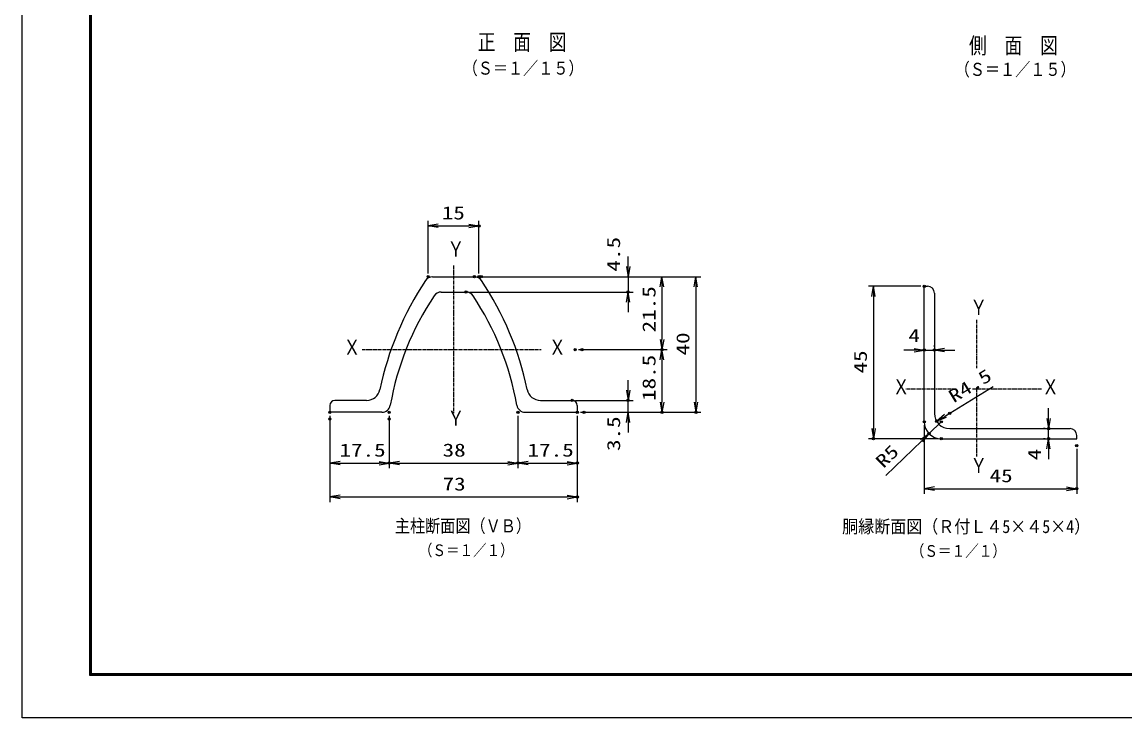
# Model space of a CAD drawing. Units: millimetres, scale not verified. Extents: x -4455 to 4455, y -3150 to 3150.
# Drawn here: x -4455 to 426, y -3150 to -69 of the extents above; entities that cross this region are included whole.
import ezdxf
from ezdxf.enums import TextEntityAlignment as Align

# ---------------------------------------------------------------- set-up
doc = ezdxf.new("R2010")
doc.units = ezdxf.units.MM
doc.header["$LTSCALE"] = 20
doc.header["$PDMODE"] = 32
doc.header["$PDSIZE"] = 10
doc.linetypes.add('USER1', pattern=[1.125, 0.75, -0.125, 0.125, -0.125])
for name, color, linetype, lineweight in [('0-0_1', 7, 'Continuous', 25), ('0-1_2', 7, 'Continuous', 25), ('0-2_0', 7, 'Continuous', 25), ('0-5_EXTCNT-LMEC0', 4, 'Continuous', 25), ('0-6_WAKU', 7, 'Continuous', 25)]:
    doc.layers.add(name, color=color, linetype=linetype, lineweight=lineweight)
doc.layers.add('0-4_DEFPOINTS', color=7, linetype='Continuous')
doc.styles.add('ＭＳ ゴシック', font='')
doc.styles.get('ＭＳ ゴシック').set_extended_font_data('MS Gothic')

# ---------------------------------------------------------------- blocks, each defined once
blk = doc.blocks.new('_Open')
at = {"layer": '0-2_0', "color": 2}
blk.add_line((-20, 3.333), (0, 0), dxfattribs=at)
blk.add_lwpolyline([(-20, -3.333), (0, 0), (-20, 0)], dxfattribs=at)

msp = doc.modelspace()

# ---------------------------------------------------------------- linework, layer by layer
at = {"layer": '0-0_1', "color": 4, "linetype": 'USER1'}
for p, q in [((-2545.2, -1147.24), (-2545.2, -1800.92)), ((-231.17, -1387.21), (-231.17, -1600.91)), ((-2949.54, -1519.3), (-2157.13, -1519.3)), ((-321.5, -1694.38), (-545.72, -1694.38)), ((56.64, -1694.38), (-249.06, -1694.38)), ((-231.17, -1687.7), (-231.17, -1992.88))]:
    msp.add_line(p, q, dxfattribs=at)
at = {"layer": '0-0_1'}
for p, q in [((-2637.84, -1196.8), (-2452.56, -1196.8)), ((-2600.18, -1264.3), (-2490.22, -1264.3)), ((-2929.86, -1744.3), (-3070.2, -1744.3)), ((-2160.54, -1744.3), (-2020.2, -1744.3)), ((-3092.7, -1766.8), (-3092.7, -1796.8)), ((-2862.12, -1796.8), (-3092.7, -1796.8)), ((-2228.28, -1796.8), (-1997.7, -1796.8)), ((-1997.7, -1766.8), (-1997.7, -1796.8))]:
    msp.add_line(p, q, dxfattribs=at)
for centre, radius, start, end in [((-1533.65, -1972.3), 1365.61, 146.24273, 168.32642), ((-2637.84, -1234.3), 37.5, 89.99993, 146.24273), ((-2452.72, -1234.3), 37.5, 33.37232, 90), ((-3556.75, -1972.3), 1365.61, 11.67356, 33.75726), ((-2600.18, -1301.8), 37.5, 90, 146.7012), ((-2490.22, -1301.8), 37.5, 33.2988, 90), ((-1577.29, -1983.53), 1266.74, 146.32889, 170.1005), ((-3513.11, -1983.53), 1266.74, 9.8995, 33.67109), ((-2929.86, -1684.3), 60, 269.99979, 348.7681), ((-2160.54, -1684.3), 60, 191.23181, 270), ((-3070.2, -1766.8), 22.5, 90, 180), ((-2020.2, -1766.8), 22.5, 0, 90), ((-2862.12, -1759.3), 37.5, 270, 350.1005), ((-2228.28, -1759.3), 37.5, 189.8995, 270), ((-349.42, -1801.59), 67.5, 180.00046, 270), ((-386.92, -1839.09), 75, 180.00043, 270)]:
    msp.add_arc(centre, radius, start, end, dxfattribs=at)
at = {"layer": '0-1_2'}
for p, q in [((-461.92, -1839.09), (-461.92, -1239.09)), ((-461.92, -1239.09), (-446.92, -1239.09)), ((-416.92, -1269.09), (-416.92, -1801.59)), ((-349.42, -1869.09), (183.08, -1869.09)), ((213.08, -1914.09), (213.08, -1899.09)), ((-386.92, -1914.09), (213.08, -1914.09))]:
    msp.add_line(p, q, dxfattribs=at)
for centre in [(-446.92, -1269.09), (183.08, -1899.09)]:
    msp.add_arc(centre, 30, 0, 90, dxfattribs=at)
at = {"layer": '0-2_0', "color": 1}
for p, q in [((-2657.7, -1181.8), (-2657.7, -949.3)), ((-2432.7, -1181.8), (-2432.7, -949.3)), ((-2437.72, -1196.8), (-1600.2, -1196.8)), ((-2422.72, -1196.8), (-1771.21, -1196.8)), ((-2407.72, -1196.8), (-1750.2, -1196.8)), ((-2407.72, -1196.8), (-1450.2, -1196.8)), ((-2475.04, -1264.3), (-1750.2, -1264.3)), ((-2320.11, -1264.3), (-1771.21, -1264.3)), ((-476.92, -1239.09), (-709.42, -1239.09)), ((-461.92, -1506.6), (-461.92, -1499.1)), ((-416.92, -1506.6), (-416.92, -1499.1)), ((-1992.13, -1519.3), (-1600.2, -1519.3)), ((-1962.13, -1519.3), (-1600.2, -1519.3)), ((-2005.13, -1744.3), (-1750.2, -1744.3)), ((-1982.7, -1796.8), (-1600.2, -1796.8)), ((-1952.7, -1796.8), (-1750.2, -1796.8)), ((-1952.7, -1796.8), (-1450.2, -1796.8)), ((-3092.7, -1811.8), (-3092.7, -2194.3)), ((-3092.7, -1841.8), (-3092.7, -2044.3)), ((-2830.2, -1811.8), (-2830.2, -2044.3)), ((-2830.2, -1841.8), (-2830.2, -2044.3)), ((-2260.2, -1811.8), (-2260.2, -2044.3)), ((-2260.2, -1811.8), (-2260.2, -2044.3)), ((-1997.7, -1811.8), (-1997.7, -2194.3)), ((-1997.7, -1811.8), (-1997.7, -2044.3)), ((-461.92, -1854.09), (-461.92, -2157.52)), ((73.08, -1869.09), (65.58, -1869.09)), ((-401.92, -1914.09), (-709.42, -1914.09)), ((73.08, -1914.09), (65.58, -1914.09)), ((213.08, -1959.09), (213.08, -2157.52))]:
    msp.add_line(p, q, dxfattribs=at)
at = {"layer": '0-2_0', "color": 2}
for p, q in [((-2612.7, -971.8), (-2477.7, -971.8)), ((-1772.7, -1151.8), (-1772.7, -1106.8)), ((-1772.7, -1196.8), (-1772.7, -1264.3)), ((-1622.7, -1241.8), (-1622.7, -1474.3)), ((-1472.7, -1241.8), (-1472.7, -1751.8)), ((-1772.7, -1309.3), (-1772.7, -1354.3)), ((-686.92, -1284.09), (-686.92, -1869.09)), ((-506.92, -1521.6), (-551.92, -1521.6)), ((-461.92, -1521.6), (-416.92, -1521.6)), ((-371.92, -1521.6), (-326.92, -1521.6)), ((-1622.7, -1564.3), (-1622.7, -1751.8)), ((-1772.7, -1699.3), (-1772.7, -1654.3)), ((-156.5, -1683.47), (-368.61, -1813.33)), ((-1772.7, -1796.8), (-1772.7, -1744.3)), ((88.08, -1824.09), (88.08, -1779.09)), ((-1772.7, -1841.8), (-1772.7, -1886.8)), ((-386.92, -1839.09), (-440.7, -1891.36)), ((88.08, -1914.09), (88.08, -1869.09)), ((-631.91, -2077.24), (-472.97, -1922.73)), ((88.08, -1959.09), (88.08, -2004.09)), ((-3047.7, -2021.8), (-2875.2, -2021.8)), ((-2785.2, -2021.8), (-2305.2, -2021.8)), ((-2215.2, -2021.8), (-2042.7, -2021.8)), ((-416.92, -2135.02), (168.08, -2135.02)), ((-3047.7, -2171.8), (-2042.7, -2171.8))]:
    msp.add_line(p, q, dxfattribs=at)
at = {"layer": '0-4_DEFPOINTS'}
for p in [(-2432.7, -971.8), (-2657.7, -1196.8), (-2452.72, -1196.8), (-2432.7, -1196.8), (-2422.72, -1196.8), (-2490.04, -1264.3), (-1772.7, -1264.3), (-461.92, -1239.09), (-2007.13, -1519.3), (-1977.13, -1519.3), (-1622.7, -1519.3), (-461.92, -1521.6), (-416.92, -1521.6), (-2020.13, -1744.3), (-1772.7, -1744.3), (-3092.7, -1796.8), (-2830.2, -1796.8), (-2260.2, -1796.8), (-1997.7, -1796.8), (-1997.7, -1796.8), (-1967.7, -1796.8), (-1622.7, -1796.8), (-1472.7, -1796.8), (-349.42, -1801.59), (-3092.7, -1826.8), (-2830.2, -1826.8), (-461.92, -1839.09), (-406.99, -1836.83), (-386.92, -1839.09), (-440.7, -1891.36), (88.08, -1869.09), (-686.92, -1914.09), (-386.92, -1914.09), (88.08, -1914.09), (213.08, -1944.09), (-2830.2, -2021.8), (-2260.2, -2021.8), (-1997.7, -2021.8), (213.08, -2135.02), (-1997.7, -2171.8)]:
    msp.add_point(p, dxfattribs=at)
at = {"layer": '0-6_WAKU', "color": 3}
msp.add_lwpolyline([(-4455, 3150), (4455, 3150), (4455, -3150), (-4455, -3150)], close=True, dxfattribs=at)
at = {"layer": '0-6_WAKU'}
for points in [[(-4155, 2962.5), (4155, 2962.5), (4155, -2962.5), (-4155, -2962.5)], [(-4153.13, 2960.62), (4153.12, 2960.62), (4153.12, -2960.63), (-4153.13, -2960.63)], [(-4151.25, 2958.75), (4151.25, 2958.75), (4151.25, -2958.75), (-4151.25, -2958.75)], [(-4149.38, 2956.87), (4149.37, 2956.87), (4149.37, -2956.88), (-4149.38, -2956.88)], [(-4147.5, 2955), (4147.5, 2955), (4147.5, -2955), (-4147.5, -2955)]]:
    msp.add_lwpolyline(points, close=True, dxfattribs=at)

# ---------------------------------------------------------------- block references
at = {"layer": '0-2_0', "xscale": 2.25, "yscale": 2.25}
for p, rotation in [((-2657.7, -971.8), 180), ((-1772.7, -1196.8), 270), ((-1622.7, -1196.8), 90), ((-1472.7, -1196.8), 90), ((-1772.7, -1264.3), 90), ((-686.92, -1239.09), 90), ((-1622.7, -1519.3), 270), ((-1622.7, -1519.3), 90), ((-416.92, -1521.6), 180), ((-1772.7, -1744.3), 270), ((-1622.7, -1796.8), 270), ((-1472.7, -1796.8), 270), ((-1772.7, -1796.8), 90), ((-406.99, -1836.83), 211.47716), ((88.08, -1869.09), 270), ((-686.92, -1914.09), 270), ((-440.7, -1891.36), 44.19008), ((88.08, -1914.09), 90), ((-3092.7, -2021.8), 180), ((-2830.2, -2021.8), 180), ((-2260.2, -2021.8), 180), ((-461.92, -2135.02), 180), ((-3092.7, -2171.8), 180)]:
    msp.add_blockref('_Open', p, dxfattribs=dict(at, rotation=rotation))
for p in [(-2432.7, -971.8), (-461.92, -1521.6), (-2830.2, -2021.8), (-2260.2, -2021.8), (-1997.7, -2021.8), (213.08, -2135.02), (-1997.7, -2171.8)]:
    msp.add_blockref('_Open', p, dxfattribs=at)

# ---------------------------------------------------------------- texts
at = {"layer": '0-0_1', "color": 4, "style": 'ＭＳ ゴシック'}
for s, height, width, p in [('（Ｓ＝１／１５）', 57.72, 0.85, (-2504.98, -319.39)), ('（Ｓ＝１／１５）', 57.72, 0.85, (-327.28, -324.85)), ('Ｙ', 66.57, 0.85, (-2573.7, -1127.21)), ('Ｙ', 66.57, 0.85, (-259.67, -1385.63)), ('Ｘ', 66.57, 0.85, (-3033.24, -1562.11)), ('Ｘ', 66.57, 0.85, (-2124.28, -1562.11)), ('Ｘ', 66.57, 0.85, (-602.76, -1737.19)), ('Ｘ', 66.57, 0.85, (58.14, -1737.19)), ('Ｙ', 66.57, 0.85, (-2573.7, -1876.3)), ('Ｙ', 66.57, 0.85, (-259.67, -2085.69)), ('主柱断面図（ＶＢ）', 57.73, 0.85, (-2804.88, -2345.91)), ('胴縁断面図（Ｒ付Ｌ４5×４5×4）', 57.71, 0.9, (-825.04, -2348.79)), ('（Ｓ＝１／１）', 51.69, 0.85, (-2698.6, -2448.79)), ('（Ｓ＝１／１）', 51.98, 0.85, (-521.89, -2452.32))]:
    msp.add_text(s, height=height, dxfattribs=dict(at, width=width)).set_placement(p, align=Align.BOTTOM_LEFT)
at = {"layer": '0-2_0', "color": 3, "style": 'ＭＳ ゴシック', "width": 1.3}
for s, p in [('15', (-2597.42, -960.4)), ('4', (-531.95, -1503.58)), ('17.5', (-3050.09, -2010.4)), ('38', (-2593.77, -2010.4)), ('17.5', (-2217.59, -2010.4)), ('73', (-2593.77, -2160.4)), ('45', (-173, -2123.62))]:
    msp.add_text(s, height=57.77, dxfattribs=at).set_placement(p, align=Align.BOTTOM_LEFT)
for s, rotation, p in [('4.5', 90, (-1790.91, -1173.69)), ('21.5', 90, (-1634.1, -1443.05)), ('40', 90, (-1484.1, -1545.37)), ('18.5', 90, (-1634.1, -1746.69)), ('45', 90, (-698.32, -1625.16)), ('R4.5', 31.477, (-322.48, -1771.73)), ('3.5', 90, (-1790.74, -1968.09)), ('R5', 44.19, (-630.69, -2060.16)), ('4', 90, (71.78, -2009.13))]:
    msp.add_text(s, height=57.77, rotation=rotation, dxfattribs=at).set_placement(p, align=Align.BOTTOM_LEFT)
at = {"layer": '0-5_EXTCNT-LMEC0', "style": 'ＭＳ ゴシック', "width": 0.8}
for s, p in [('正\u3000面\u3000図', (-2438.65, -215.6)), ('側\u3000面\u3000図\u3000', (-264.2, -231.02))]:
    msp.add_text(s, height=72.16, dxfattribs=at).set_placement(p, align=Align.BOTTOM_LEFT)

doc.saveas('drawing.dxf')
